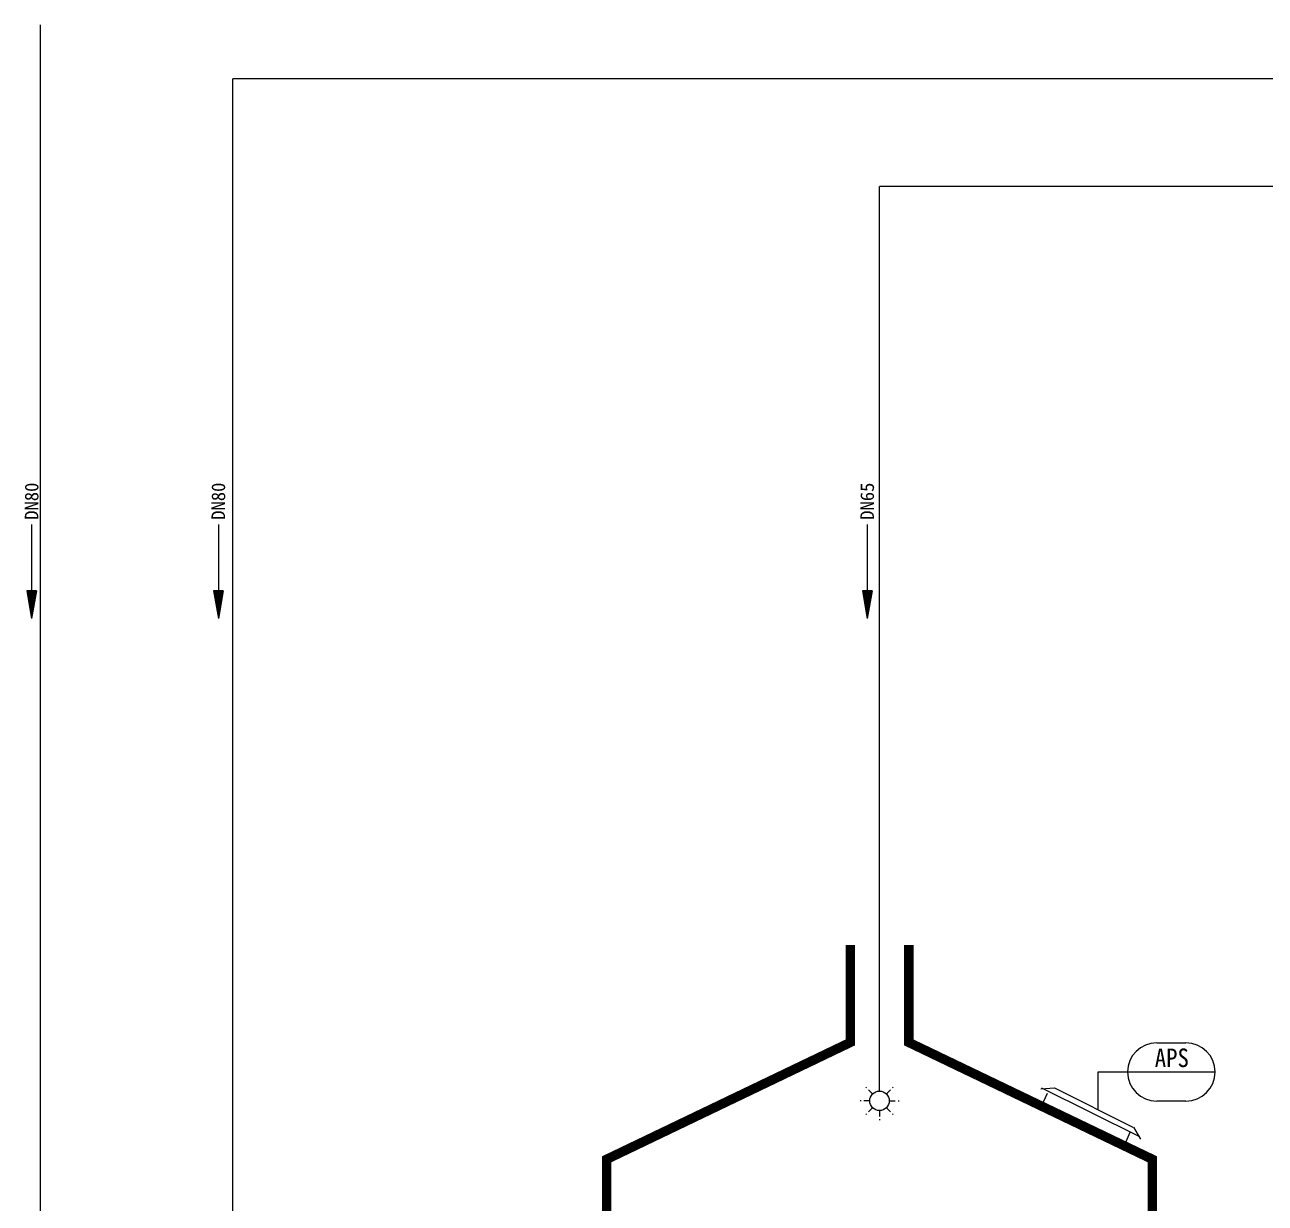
# Model space of a CAD drawing. Header units: millimetres. Extents: x 702 to 1891, y -286 to 555.
# Drawn here: x 922.1 to 1026.2, y 252.4 to 351.3 of the extents above; entities that cross this region are included whole.
import ezdxf
from ezdxf.enums import TextEntityAlignment as Align

# ---------------------------------------------------------------- set-up
doc = ezdxf.new("R2010")
doc.units = ezdxf.units.MM
doc.header["$MEASUREMENT"] = 0
doc.linetypes.add('GESTRICHELT', pattern=[0.75, 0.5, -0.25])
doc.layers.get('0').update_dxf_attribs({"linetype": 'CONTINUOUS'})
for name, color, linetype in [('CIP', 24, 'CONTINUOUS'), ('DUENN', 7, 'CONTINUOUS'), ('TEXT', 7, 'CONTINUOUS')]:
    doc.layers.add(name, color=color, linetype=linetype)

# ---------------------------------------------------------------- blocks, each defined once
blk = doc.blocks.new('T961')
at = {"color": 6, "linetype": 'GESTRICHELT', "ltscale": 3}
for p, q in [((-1.77, 1.77), (-3.54, 3.54)), ((1.77, 1.77), (3.54, 3.54)), ((-2.5, 0), (-5, 0)), ((2.5, 0), (5, 0)), ((-1.77, -1.77), (-3.54, -3.54)), ((0, -2.5), (0, -5)), ((1.77, -1.77), (3.54, -3.54))]:
    blk.add_line(p, q, dxfattribs=at)
at = {"color": 3}
blk.add_circle((0, 0), 2.5, dxfattribs=at)
blk = doc.blocks.new('P')
at = {"color": 3, "linetype": 'Continuous'}
for p, q in [((0, 2.2), (12.5, 0)), ((0, -2.2), (0, 2.2)), ((0, 1.73), (9.8, 0)), ((0, 1.25), (7.1, 0)), ((0, 0.78), (4.4, 0)), ((0, 0.3), (1.7, 0)), ((0, 0), (12.5, 0)), ((0, -2.2), (12.5, 0)), ((0, -0.3), (1.7, 0)), ((0, -0.78), (4.4, 0)), ((0, -1.25), (7.1, 0)), ((0, -1.73), (9.8, 0))]:
    blk.add_line(p, q, dxfattribs=at)

msp = doc.modelspace()

# ---------------------------------------------------------------- linework, layer by layer
at = {"color": 163}
msp.add_line((923.44, 203.48), (923.44, 351.26), dxfattribs=at)
at = {"color": 4}
for p in [(939.56, 193.06), (1258.71, 346.72)]:
    msp.add_line(p, (939.56, 346.72), dxfattribs=at)
for p, q in [((922.69, 309.32), (922.69, 303.76)), ((938.36, 309.32), (938.36, 303.76)), ((992.81, 309.32), (992.81, 303.76))]:
    msp.add_line(p, q)
at = {"layer": 'CIP'}
for p in [(993.84, 261.76), (1252.16, 337.69)]:
    msp.add_line(p, (993.84, 337.69), dxfattribs=at)
at = {"layer": 'DUENN', "color": 1}
for p, q in [((1017.1, 265.82), (1019.55, 265.82)), ((1012.19, 260.16), (1012.19, 263.37)), ((1012.19, 263.37), (1022, 263.37)), ((1007.37, 261.95), (1008.53, 262.03)), ((1007.44, 262.03), (1015.67, 257.95)), ((1007.44, 260.5), (1007.95, 261.59)), ((1008.53, 262.03), (1015.09, 258.75)), ((1019.55, 260.92), (1017.1, 260.92)), ((1014.36, 257.15), (1014.87, 258.32)), ((1015.16, 258.75), (1015.74, 257.74))]:
    msp.add_line(p, q, dxfattribs=at)
at = {"layer": 'DUENN', "color": 1, "const_width": 0.792}
msp.add_lwpolyline([(996.3, 274.03), (996.3, 265.85), (1016.74, 256.04), (1016.74, 226.6), (993.84, 221.69), (970.94, 226.6), (970.94, 256.04), (991.39, 265.85), (991.39, 274.03)], dxfattribs=at)
at = {"layer": 'DUENN', "color": 1}
for centre, start, end in [((1017.1, 263.37), 90, 270), ((1019.55, 263.37), 270, 90)]:
    msp.add_arc(centre, 2.45, start, end, dxfattribs=at)

# ---------------------------------------------------------------- block references
at = {"xscale": -0.1869216428851201, "yscale": 0.1869216428851201, "zscale": 0.1869216428851201, "rotation": 89.99999999999999}
for p in [(922.69, 303.76), (938.36, 303.76), (992.81, 303.76)]:
    msp.add_blockref('P', p, dxfattribs=at)
at = {"color": 0, "xscale": 0.3271128750489599, "yscale": 0.3271128750489599, "zscale": 0.3271128750489599}
msp.add_blockref('T961', (993.84, 260.95), dxfattribs=at)

# ---------------------------------------------------------------- texts
at = {"layer": 'TEXT'}
for s, p in [('DN80', (923.6, 309.72)), ('DN80', (939.27, 309.72)), ('DN65', (993.72, 309.72))]:
    msp.add_text(s, height=1.145, rotation=90, dxfattribs=at).set_placement(p, align=Align.BOTTOM_LEFT)
at = {"layer": 'TEXT', "width": 0.9}
msp.add_text('APS', height=1.558, dxfattribs=at).set_placement((1018.37, 264.56), align=Align.MIDDLE_CENTER)

doc.saveas('drawing.dxf')
